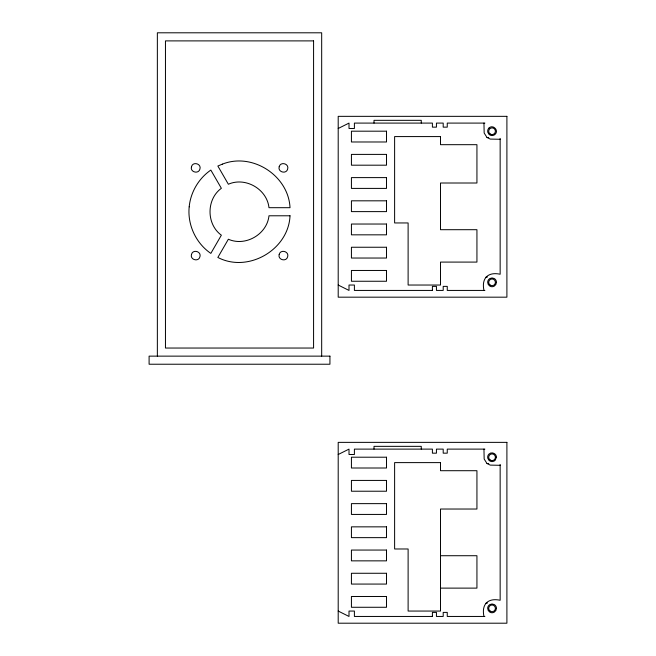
<?xml version="1.0" encoding="UTF-8"?>
<svg xmlns="http://www.w3.org/2000/svg" width="656" height="656" viewBox="0 0 656 656"><rect width="100%" height="100%" fill="white"/><g stroke="black" fill="none" stroke-linecap="round" stroke-linejoin="round"><path stroke-width="0.98" d="M338.201 285.032L349.008 290.428L349.008 285.032L354.396 285.032L354.396 290.428L432.402 290.428L432.468 289.739M338.201 611.056L349.008 616.451L349.008 611.056L354.396 611.056L354.396 616.451L432.402 616.451L432.468 615.763M500.151 138.391L500.151 274.233C487.99 271.6 481.324 278.267 483.956 290.428M500.151 464.415L500.151 600.265C487.99 597.624 481.324 604.291 483.956 616.451M488.95 128.084C492.787 123.943 499.29 130.454 495.157 134.291A4.395 4.395 0 0 1 488.95 134.291L487.818 132.323A4.395 4.395 0 0 1 488.941 128.068M338.201 128.486L349.008 123.09L349.008 128.486L354.396 128.486L354.396 123.09L432.402 123.09L432.402 127.141L436.445 127.141L436.445 123.09L443.202 123.09L443.202 127.141L447.253 127.141L447.253 123.09L484.891 123.09M338.201 454.51L349.008 449.114L349.008 454.51L354.396 454.51L354.396 449.114L432.402 449.114L432.402 453.165L436.445 453.165L436.445 449.114L443.202 449.114L443.202 453.165L447.253 453.165L447.253 449.114L484.891 449.114M485.719 277.283L487.433 277.037M485.719 603.315L487.433 603.061M483.956 123.09L484.161 132.988L487.006 137.514L488.753 137.416M483.956 449.114L484.161 459.02L487.006 463.538L488.753 463.439M500.151 139.285L490.245 139.08L487.006 137.514M484.891 290.428L447.253 290.428L447.253 286.377L443.202 286.377L443.202 290.428L436.445 290.428L436.445 286.377L432.402 286.377L432.402 290.428M500.151 465.309L490.245 465.104L487.006 463.538M440.504 555.722L476.937 555.722L476.937 588.12L440.504 588.12M484.891 616.451L447.253 616.451L447.253 612.401L443.202 612.401L443.202 616.451L436.445 616.451L436.445 612.401L432.402 612.401L432.402 616.451M421.259 123.09L421.259 120.327L374.01 120.327L374.01 123.09M421.259 449.114L421.259 446.351L374.01 446.351L374.01 449.114M321.678 356.134L321.678 32.8L157.358 32.8L157.358 356.134M189.19 206.853C187.345 224.787 195.923 243.253 210.838 253.396L221.359 235.184C206.255 224.213 206.246 199.26 221.359 188.297L210.838 170.076C198.702 178.407 190.593 192.192 189.19 206.853M290.018 215.783C288.566 249.854 248.083 273.24 217.849 257.447L228.362 239.235C245.426 246.82 267.025 234.356 268.976 215.783L290.018 215.783M191.47 166.739C189.805 172.126 198.686 174.512 199.941 169.018C201.605 163.631 192.733 161.245 191.47 166.739M191.47 254.462C189.805 259.842 198.694 262.228 199.941 256.734C201.605 251.346 192.733 248.968 191.47 254.462M279.185 166.739C277.521 172.126 286.41 174.512 287.664 169.018C289.329 163.631 280.448 161.253 279.185 166.739M279.185 254.462C277.521 259.85 286.41 262.228 287.664 256.734C289.321 251.346 280.448 248.968 279.185 254.462M496.444 282.334L495.846 284.532L494.247 286.131A4.387 4.387 0 0 1 489.86 286.131L488.253 284.532L487.67 282.334A4.387 4.387 0 0 1 489.852 278.538L492.057 277.947L494.247 278.529A4.387 4.387 0 0 1 496.289 281.194L496.444 282.334M496.444 457.207L495.157 460.315A4.395 4.395 0 0 1 488.95 460.315L487.818 458.347A4.395 4.395 0 0 1 488.941 454.091C491.516 451.369 496.567 453.452 496.444 457.207M496.444 608.358L495.846 610.556L494.247 612.155A4.387 4.387 0 0 1 489.86 612.155L488.253 610.556L487.67 608.358A4.395 4.395 0 0 1 489.86 604.561L492.057 603.979L494.247 604.561A4.395 4.395 0 0 1 496.313 607.226L496.444 608.358M222.359 164.139L217.849 166.025L228.362 184.238C245.426 176.644 267.025 189.117 268.976 207.69L290.018 207.69C288.525 175.562 252.224 152.192 222.359 164.139M313.576 40.893L165.46 40.893L165.46 348.041L313.576 348.041L313.576 40.893M506.899 116.342L338.201 116.342L338.201 297.176L506.899 297.176L506.899 116.342M386.515 131.184L351.427 131.184L351.427 141.983L386.515 141.983L386.515 131.184M440.504 136.579L394.617 136.579L394.617 222.95L408.114 222.95L408.114 285.032L440.504 285.032L440.504 262.088L476.937 262.088L476.937 229.698L440.504 229.698L440.504 183.008L476.937 183.008L476.937 144.681L440.504 144.681L440.504 136.579M386.515 154.398L351.427 154.398L351.427 165.189L386.515 165.189L386.515 154.398M386.515 177.612L351.427 177.612L351.427 188.403L386.515 188.403L386.515 177.612M386.515 200.818L351.427 200.818L351.427 211.617L386.515 211.617L386.515 200.818M386.515 224.032L351.427 224.032L351.427 234.832L386.515 234.832L386.515 224.032M386.515 247.246L351.427 247.246L351.427 258.038L386.515 258.038L386.515 247.246M386.515 270.461L351.427 270.461L351.427 281.252L386.515 281.252L386.515 270.461M329.935 356.134L149.101 356.134L149.101 364.228L329.935 364.228L329.935 356.134M506.899 442.365L338.201 442.365L338.201 623.2L506.899 623.2L506.899 442.365M386.515 457.207L351.427 457.207L351.427 468.007L386.515 468.007L386.515 457.207M440.504 462.611L394.617 462.611L394.617 548.982L408.114 548.982L408.114 611.056L440.504 611.056L440.504 509.031L476.937 509.031L476.937 470.705L440.504 470.705L440.504 462.611M386.515 480.422L351.427 480.422L351.427 491.221L386.515 491.221L386.515 480.422M386.515 503.636L351.427 503.636L351.427 514.427L386.515 514.427L386.515 503.636M386.515 526.85L351.427 526.85L351.427 537.641L386.515 537.641L386.515 526.85M386.515 550.056L351.427 550.056L351.427 560.855L386.515 560.855L386.515 550.056M386.515 573.27L351.427 573.27L351.427 584.07L386.515 584.07L386.515 573.27M386.515 596.484L351.427 596.484L351.427 607.276L386.515 607.276L386.515 596.484M490.016 611.007A3.337 3.337 0 0 0 495.362 608.801A3.337 3.337 0 0 0 490.778 605.267A3.337 3.337 0 0 0 490.016 611.007M490.032 459.913A3.337 3.337 0 0 0 495.37 457.675A3.337 3.337 0 0 0 490.762 454.173A3.337 3.337 0 0 0 490.032 459.913M490.016 284.975A3.337 3.337 0 0 0 495.362 282.777A3.337 3.337 0 0 0 490.778 279.243A3.337 3.337 0 0 0 490.016 284.975M490.032 133.89A3.337 3.337 0 0 0 495.37 131.651A3.337 3.337 0 0 0 490.762 128.15A3.337 3.337 0 0 0 490.032 133.89"/></g></svg>
